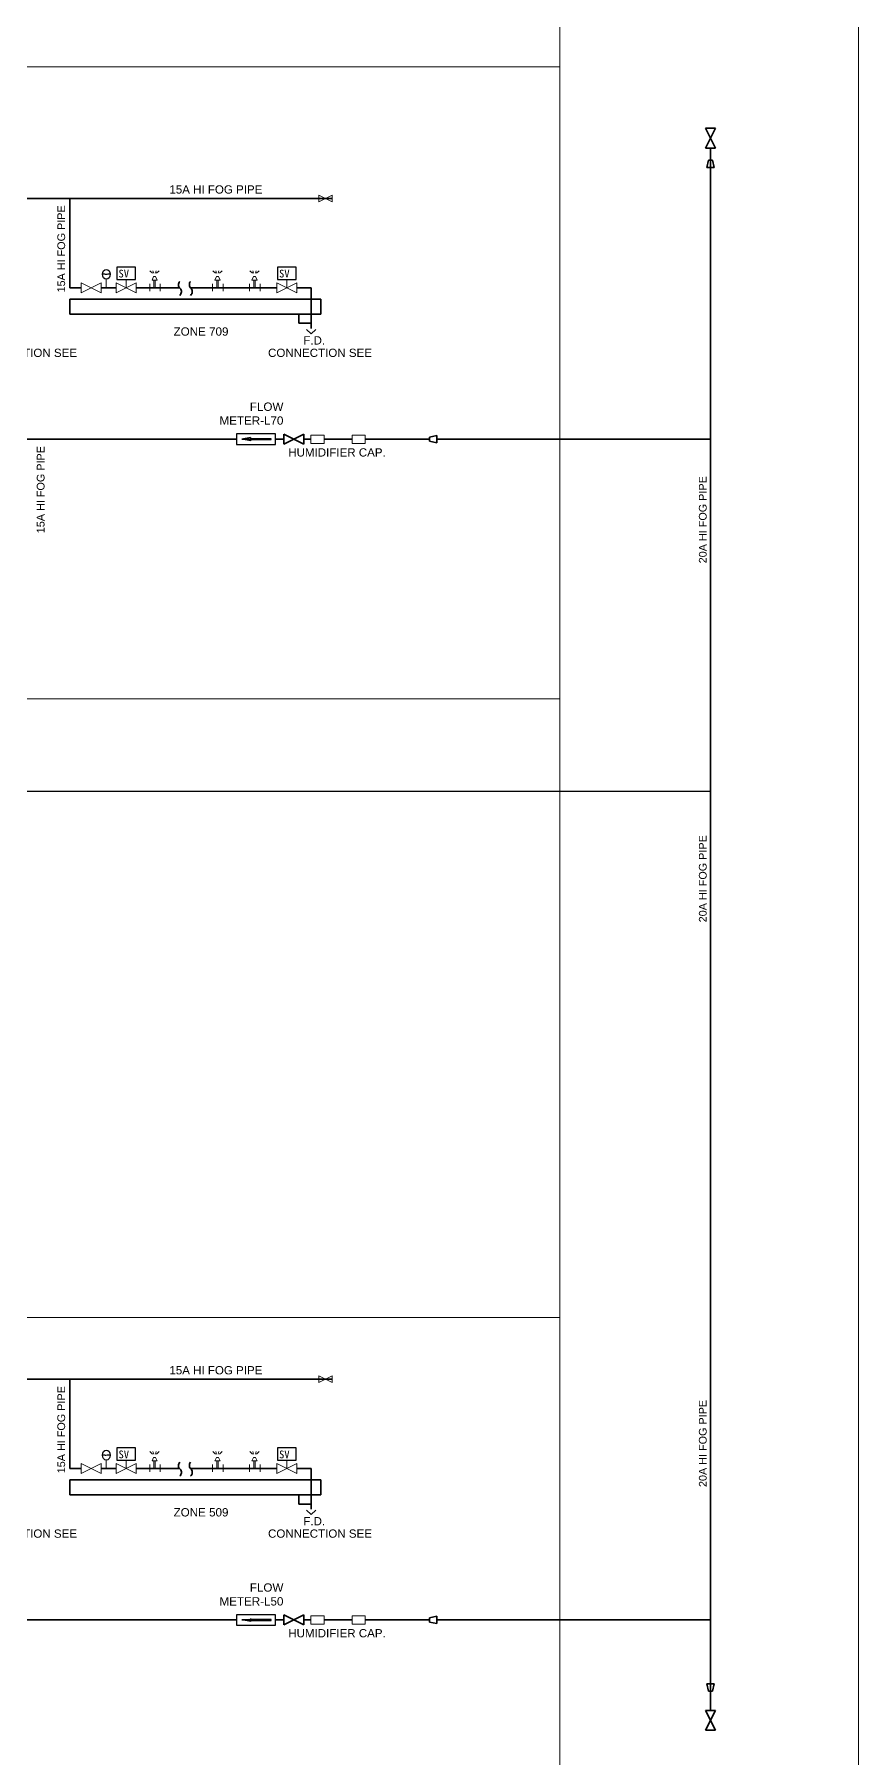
# Model space of a CAD drawing. Header units: millimetres. Extents: x 183 to 3972, y 193 to 1833.
# Drawn here: x 3723 to 3972, y 783 to 1305 of the extents above; entities that cross this region are included whole.
import ezdxf

# ---------------------------------------------------------------- set-up
doc = ezdxf.new("R2010")
doc.units = ezdxf.units.MM
for name, color, linetype in [('DETL-TXT', 7, 'Continuous'), ('M-CWTR-PIPE-S', 7, 'Continuous'), ('M-CWTR-TEXT', 7, 'Continuous'), ('M-CWTR-VAVE', 7, 'Continuous'), ('M-DETL-60', 7, 'Continuous'), ('M-EQPM-TXT', 7, 'Continuous'), ('M-PIPE-CHWS12', 7, 'Continuous')]:
    doc.layers.add(name, color=color, linetype=linetype)

# ---------------------------------------------------------------- blocks, each defined once
blk = doc.blocks.new('SE13')
at = {"layer": 'M-CWTR-PIPE-S', "color": 4, "linetype": 'Continuous', "lineweight": 35}
for p, q in [((353.04, 675.93), (352.54, 673.72)), ((354.25, 675.93), (353.04, 675.93)), ((354.75, 673.72), (354.25, 675.93)), ((352.54, 673.72), (354.75, 673.72))]:
    blk.add_line(p, q, dxfattribs=at)
blk = doc.blocks.new('SE12')
at = {"layer": 'M-CWTR-PIPE-S'}
blk.add_blockref('SE13', (0, 0), dxfattribs=at)
blk = doc.blocks.new('A$C16496DF1')
at = {"layer": 'M-CWTR-VAVE', "color": 2, "linetype": 'Continuous', "lineweight": 35}
for p, q in [((-4, 0), (-4, -2)), ((-4, 0), (0, -2)), ((0, 0), (-4, -2)), ((0, -2), (0, 0))]:
    blk.add_line(p, q, dxfattribs=at)
blk = doc.blocks.new('SE19')
at = {"layer": 'M-CWTR-PIPE-S', "color": 4, "linetype": 'Continuous', "lineweight": 35}
for p, q in [((353.04, 476.62), (352.54, 478.83)), ((352.54, 478.83), (354.75, 478.83)), ((354.75, 478.83), (354.25, 476.62)), ((354.25, 476.62), (353.04, 476.62))]:
    blk.add_line(p, q, dxfattribs=at)
blk = doc.blocks.new('SE18')
at = {"layer": 'M-CWTR-PIPE-S'}
blk.add_blockref('SE19', (0, 0), dxfattribs=at)
blk = doc.blocks.new('SE17')
at = {"layer": 'M-CWTR-PIPE-S', "color": 4, "linetype": 'Continuous', "lineweight": 35}
for p, q in [((355.99, 665.76), (355.99, 667.97)), ((355.99, 667.97), (358.2, 667.47)), ((358.2, 666.26), (355.99, 665.76)), ((358.2, 667.47), (358.2, 666.26))]:
    blk.add_line(p, q, dxfattribs=at)
blk = doc.blocks.new('SE16')
at = {"layer": 'M-CWTR-PIPE-S'}
blk.add_blockref('SE17', (0, 0), dxfattribs=at)

msp = doc.modelspace()

# ---------------------------------------------------------------- hatches: boundary and pattern name
h = msp.add_hatch(color=2)
h.dxf.hatch_style = 1
h.paths.add_polyline_path([(3785.33, 1182.51), (3794.23, 1182.51), (3794.23, 1182.41), (3788.04, 1182.41), (3788.04, 1182.05)])
h.paths.add_polyline_path([(3785.33, 1182.51), (3788.04, 1182.98), (3788.04, 1182.62), (3794.23, 1182.62), (3794.23, 1182.51)])
h = msp.add_hatch(color=2)
h.dxf.hatch_style = 1
h.paths.add_polyline_path([(3785.33, 825.06), (3794.23, 825.06), (3794.23, 824.95), (3788.04, 824.95), (3788.04, 824.59)])
h.paths.add_polyline_path([(3785.33, 825.06), (3788.04, 825.52), (3788.04, 825.16), (3794.23, 825.16), (3794.23, 825.06)])

# ---------------------------------------------------------------- linework, layer by layer
at = {"color": 4, "linetype": 'Continuous', "lineweight": 35}
for p, q in [((3733.3, 1224.92), (3733.3, 1220.39)), ((3733.3, 1224.92), (3809.23, 1224.92)), ((3809.23, 1220.39), (3809.23, 1224.92)), ((3733.3, 1220.39), (3809.23, 1220.39)), ((3802.65, 1217.61), (3802.65, 1220.39)), ((3806.39, 1217.61), (3802.65, 1217.61)), ((3733.3, 867.46), (3733.3, 862.93)), ((3733.3, 867.46), (3809.23, 867.46)), ((3809.23, 862.93), (3809.23, 867.46)), ((3733.3, 862.93), (3809.23, 862.93)), ((3802.65, 860.16), (3802.65, 862.93)), ((3806.39, 860.16), (3802.65, 860.16))]:
    msp.add_line(p, q, dxfattribs=at)
at = {"color": 4}
for p, q in [((3788.04, 1182.98), (3785.33, 1182.51)), ((3788.04, 1182.05), (3785.33, 1182.51)), ((3788.04, 1182.98), (3788.04, 1182.62)), ((3788.04, 1182.41), (3788.04, 1182.05)), ((3927.14, 1075.84), (3176.16, 1075.85)), ((3788.04, 824.59), (3785.33, 825.06)), ((3788.04, 825.52), (3788.04, 825.16)), ((3788.04, 824.95), (3788.04, 824.59))]:
    msp.add_line(p, q, dxfattribs=at)
at = {"color": 2}
for points in [[(3783.75, 1180.91), (3795.57, 1180.91), (3795.57, 1184.12), (3783.75, 1184.12)], [(3783.75, 823.45), (3795.57, 823.45), (3795.57, 826.66), (3783.75, 826.66)]]:
    msp.add_lwpolyline(points, close=True, dxfattribs=at)
for points in [[(3788.04, 1182.41), (3794.23, 1182.41), (3794.23, 1182.62), (3788.04, 1182.62)], [(3788.04, 824.95), (3794.23, 824.95), (3794.23, 825.16), (3788.04, 825.16)]]:
    msp.add_lwpolyline(points, dxfattribs=at)
at = {"layer": 'M-CWTR-TEXT', "color": 252, "linetype": 'Continuous', "lineweight": 35}
for p, q in [((3806.39, 1216.4), (3806.39, 1216.05)), ((3806.39, 858.94), (3806.39, 858.59))]:
    msp.add_line(p, q, dxfattribs=at)
at = {"layer": 'M-CWTR-VAVE', "color": 1, "lineweight": 0}
for p, q in [((3881.58, 1295.21), (3881.58, 1833)), ((3971.91, 1295.21), (3971.91, 1833)), ((2908.98, 1295.21), (3881.58, 1295.21)), ((3881.58, 1295.21), (2908.98, 1295.21)), ((3881.58, 576.09), (3881.58, 1295.21)), ((3971.91, 576.09), (3971.91, 1295.21)), ((2908.98, 1103.94), (3881.58, 1103.94)), ((2908.98, 916.58), (3881.58, 916.58))]:
    msp.add_line(p, q, dxfattribs=at)
at = {"layer": 'M-CWTR-VAVE', "color": 2, "lineweight": 0}
for p, q in [((3808.64, 1254.38), (3808.64, 1256.39)), ((3812.66, 1256.39), (3808.64, 1254.38)), ((3808.64, 1256.39), (3812.66, 1254.38)), ((3812.66, 1256.39), (3812.66, 1254.38)), ((3758.38, 1232.73), (3757.57, 1233.49)), ((3758.2, 1230.68), (3758.67, 1231.71)), ((3758.71, 1232.73), (3758.5, 1233.49)), ((3759.28, 1231.71), (3758.67, 1231.71)), ((3759.24, 1232.73), (3759.45, 1233.49)), ((3759.75, 1230.68), (3759.28, 1231.71)), ((3759.57, 1232.73), (3760.38, 1233.49)), ((3777.4, 1232.73), (3776.59, 1233.49)), ((3777.22, 1230.68), (3777.68, 1231.71)), ((3777.73, 1232.73), (3777.52, 1233.49)), ((3778.3, 1231.71), (3777.68, 1231.71)), ((3778.25, 1232.73), (3778.46, 1233.49)), ((3778.77, 1230.68), (3778.3, 1231.71)), ((3778.58, 1232.73), (3779.39, 1233.49)), ((3788.61, 1232.73), (3787.8, 1233.49)), ((3788.43, 1230.68), (3788.9, 1231.71)), ((3788.94, 1232.73), (3788.73, 1233.49)), ((3789.51, 1231.71), (3788.9, 1231.71)), ((3789.47, 1232.73), (3789.68, 1233.49)), ((3789.98, 1230.68), (3789.51, 1231.71)), ((3789.8, 1232.73), (3790.61, 1233.49)), ((3736.82, 1229.83), (3736.82, 1226.81)), ((3742.85, 1229.83), (3736.82, 1226.81)), ((3736.82, 1229.83), (3742.85, 1226.81)), ((3742.85, 1226.81), (3742.85, 1229.83)), ((3744.38, 1228.32), (3744.38, 1230.93)), ((3747.37, 1229.83), (3747.37, 1226.81)), ((3753.41, 1229.83), (3747.37, 1226.81)), ((3747.37, 1229.83), (3753.41, 1226.81)), ((3750.39, 1228.32), (3750.39, 1230.86)), ((3753.41, 1226.81), (3753.41, 1229.83)), ((3757.5, 1229.58), (3757.5, 1227.34)), ((3758.2, 1230.68), (3759.75, 1230.68)), ((3758.78, 1228.61), (3758.78, 1230.68)), ((3759.18, 1228.61), (3759.18, 1230.68)), ((3760.68, 1229.58), (3760.68, 1227.34)), ((3776.52, 1229.58), (3776.52, 1227.34)), ((3777.22, 1230.68), (3778.77, 1230.68)), ((3777.79, 1228.61), (3777.79, 1230.68)), ((3778.19, 1228.61), (3778.19, 1230.68)), ((3779.7, 1229.58), (3779.7, 1227.34)), ((3787.73, 1229.58), (3787.73, 1227.34)), ((3788.43, 1230.68), (3789.98, 1230.68)), ((3789.01, 1228.61), (3789.01, 1230.68)), ((3789.41, 1228.61), (3789.41, 1230.68)), ((3790.91, 1229.58), (3790.91, 1227.34)), ((3795.94, 1229.83), (3795.94, 1226.81)), ((3801.97, 1229.83), (3795.94, 1226.81)), ((3795.94, 1229.83), (3801.97, 1226.81)), ((3798.96, 1228.32), (3798.96, 1230.86)), ((3801.97, 1226.81), (3801.97, 1229.83)), ((3804.91, 1215.75), (3806.34, 1214.45)), ((3807.77, 1215.75), (3806.34, 1214.45)), ((3806.24, 1183.77), (3806.24, 1181.25)), ((3810.27, 1183.77), (3806.24, 1183.77)), ((3810.27, 1183.77), (3806.24, 1183.77)), ((3806.24, 1183.77), (3806.24, 1181.25)), ((3806.24, 1181.25), (3810.27, 1181.25)), ((3806.24, 1181.25), (3810.27, 1181.25)), ((3810.27, 1181.25), (3810.27, 1183.77)), ((3810.27, 1181.25), (3810.27, 1183.77)), ((3818.71, 1181.25), (3818.71, 1183.77)), ((3818.71, 1183.77), (3822.73, 1183.77)), ((3818.71, 1183.77), (3822.73, 1183.77)), ((3818.71, 1181.25), (3818.71, 1183.77)), ((3822.73, 1181.25), (3818.71, 1181.25)), ((3822.73, 1181.25), (3818.71, 1181.25)), ((3822.73, 1183.77), (3822.73, 1181.25)), ((3822.73, 1183.77), (3822.73, 1181.25)), ((3808.64, 896.92), (3808.64, 898.93)), ((3812.66, 898.93), (3808.64, 896.92)), ((3808.64, 898.93), (3812.66, 896.92)), ((3812.66, 898.93), (3812.66, 896.92)), ((3736.82, 872.38), (3736.82, 869.36)), ((3742.85, 872.38), (3736.82, 869.36)), ((3736.82, 872.38), (3742.85, 869.36)), ((3742.85, 869.36), (3742.85, 872.38)), ((3744.38, 870.87), (3744.38, 873.47)), ((3747.37, 872.38), (3747.37, 869.36)), ((3753.41, 872.38), (3747.37, 869.36)), ((3747.37, 872.38), (3753.41, 869.36)), ((3750.39, 870.87), (3750.39, 873.4)), ((3753.41, 869.36), (3753.41, 872.38)), ((3757.5, 872.13), (3757.5, 869.89)), ((3758.38, 875.28), (3757.57, 876.03)), ((3758.2, 873.23), (3758.67, 874.26)), ((3758.2, 873.23), (3759.75, 873.23)), ((3758.71, 875.28), (3758.5, 876.03)), ((3759.28, 874.26), (3758.67, 874.26)), ((3758.78, 871.15), (3758.78, 873.23)), ((3759.18, 871.15), (3759.18, 873.23)), ((3759.24, 875.28), (3759.45, 876.03)), ((3759.75, 873.23), (3759.28, 874.26)), ((3759.57, 875.28), (3760.38, 876.03)), ((3760.68, 872.13), (3760.68, 869.89)), ((3776.52, 872.13), (3776.52, 869.89)), ((3777.4, 875.28), (3776.59, 876.03)), ((3777.22, 873.23), (3777.68, 874.26)), ((3777.22, 873.23), (3778.77, 873.23)), ((3777.73, 875.28), (3777.52, 876.03)), ((3778.3, 874.26), (3777.68, 874.26)), ((3777.79, 871.15), (3777.79, 873.23)), ((3778.19, 871.15), (3778.19, 873.23)), ((3778.25, 875.28), (3778.46, 876.03)), ((3778.77, 873.23), (3778.3, 874.26)), ((3778.58, 875.28), (3779.39, 876.03)), ((3779.7, 872.13), (3779.7, 869.89)), ((3787.73, 872.13), (3787.73, 869.89)), ((3788.61, 875.28), (3787.8, 876.03)), ((3788.43, 873.23), (3788.9, 874.26)), ((3788.43, 873.23), (3789.98, 873.23)), ((3788.94, 875.28), (3788.73, 876.03)), ((3789.51, 874.26), (3788.9, 874.26)), ((3789.01, 871.15), (3789.01, 873.23)), ((3789.41, 871.15), (3789.41, 873.23)), ((3789.47, 875.28), (3789.68, 876.03)), ((3789.98, 873.23), (3789.51, 874.26)), ((3789.8, 875.28), (3790.61, 876.03)), ((3790.91, 872.13), (3790.91, 869.89)), ((3795.94, 872.38), (3795.94, 869.36)), ((3801.97, 872.38), (3795.94, 869.36)), ((3795.94, 872.38), (3801.97, 869.36)), ((3798.96, 870.87), (3798.96, 873.4)), ((3801.97, 869.36), (3801.97, 872.38)), ((3804.91, 858.29), (3806.34, 857)), ((3807.77, 858.29), (3806.34, 857)), ((3806.24, 826.32), (3806.24, 823.8)), ((3810.27, 826.32), (3806.24, 826.32)), ((3810.27, 826.32), (3806.24, 826.32)), ((3806.24, 826.32), (3806.24, 823.8)), ((3810.27, 823.8), (3810.27, 826.32)), ((3810.27, 823.8), (3810.27, 826.32)), ((3818.71, 823.8), (3818.71, 826.32)), ((3818.71, 826.32), (3822.73, 826.32)), ((3818.71, 826.32), (3822.73, 826.32)), ((3818.71, 823.8), (3818.71, 826.32)), ((3822.73, 826.32), (3822.73, 823.8)), ((3822.73, 826.32), (3822.73, 823.8)), ((3806.24, 823.8), (3810.27, 823.8)), ((3806.24, 823.8), (3810.27, 823.8)), ((3822.73, 823.8), (3818.71, 823.8)), ((3822.73, 823.8), (3818.71, 823.8))]:
    msp.add_line(p, q, dxfattribs=at)
at = {"layer": 'M-CWTR-VAVE', "color": 2}
for points in [[(3747.57, 1230.86), (3753.2, 1230.86), (3753.2, 1234.62), (3747.57, 1234.62)], [(3796.14, 1230.86), (3801.77, 1230.86), (3801.77, 1234.62), (3796.14, 1234.62)], [(3747.57, 873.4), (3753.2, 873.4), (3753.2, 877.17), (3747.57, 877.17)], [(3796.14, 873.4), (3801.77, 873.4), (3801.77, 877.17), (3796.14, 877.17)]]:
    msp.add_lwpolyline(points, close=True, dxfattribs=at)
for centre in [(3744.38, 1232.42), (3744.38, 874.96)]:
    msp.add_ellipse(centre, major_axis=(0, -1.49), ratio=0.800659, dxfattribs=at)
for points in [[(3743.19, 1232.42), (3743.67, 1232.65), (3744.32, 1232.24), (3744.99, 1232.66), (3745.39, 1232.49), (3745.58, 1232.42)], [(3743.19, 874.96), (3743.67, 875.19), (3744.32, 874.78), (3744.99, 875.21), (3745.39, 875.03), (3745.58, 874.96)]]:
    msp.add_open_spline(points, degree=3, dxfattribs=at)
at = {"layer": 'M-PIPE-CHWS12', "color": 4, "linetype": 'Continuous', "lineweight": 35}
for p, q in [((3927.14, 1270.61), (3927.14, 797.69)), ((3007.06, 1255.38), (3812.66, 1255.38)), ((3733.3, 1228.32), (3733.3, 1255.38)), ((3733.3, 1228.32), (3733.3, 1238.48)), ((3733.3, 1228.32), (3736.82, 1228.32)), ((3742.85, 1228.32), (3747.37, 1228.32)), ((3753.41, 1228.32), (3766.55, 1228.32)), ((3769.84, 1228.32), (3795.94, 1228.32)), ((3801.97, 1228.32), (3806.39, 1228.32)), ((3806.39, 1228.32), (3806.39, 1216.05)), ((3783.75, 1182.51), (3053.93, 1182.51)), ((3794.23, 1182.51), (3785.33, 1182.51)), ((3794.23, 1182.51), (3785.33, 1182.51)), ((3798.04, 1182.51), (3795.57, 1182.51)), ((3798.04, 1182.51), (3795.57, 1182.51)), ((3798.04, 1182.51), (3795.57, 1182.51)), ((3806.24, 1182.51), (3804.08, 1182.51)), ((3806.24, 1182.51), (3804.08, 1182.51)), ((3806.24, 1182.51), (3804.08, 1182.51)), ((3818.71, 1182.51), (3810.27, 1182.51)), ((3818.71, 1182.51), (3810.27, 1182.51)), ((3818.71, 1182.51), (3810.27, 1182.51)), ((3842.17, 1182.51), (3822.73, 1182.51)), ((3927.14, 1182.51), (3844.39, 1182.51)), ((3007.06, 897.93), (3812.66, 897.93)), ((3733.3, 870.87), (3733.3, 897.93)), ((3733.3, 870.87), (3733.3, 881.03)), ((3733.3, 870.87), (3736.82, 870.87)), ((3742.85, 870.87), (3747.37, 870.87)), ((3753.41, 870.87), (3766.55, 870.87)), ((3769.84, 870.87), (3795.94, 870.87)), ((3801.97, 870.87), (3806.39, 870.87)), ((3806.39, 870.87), (3806.39, 858.59)), ((3783.75, 825.06), (3044.1, 825.06)), ((3794.23, 825.06), (3785.33, 825.06)), ((3794.23, 825.06), (3785.33, 825.06)), ((3798.04, 825.06), (3795.57, 825.06)), ((3798.04, 825.06), (3795.57, 825.06)), ((3798.04, 825.06), (3795.57, 825.06)), ((3806.24, 825.06), (3804.08, 825.06)), ((3806.24, 825.06), (3804.08, 825.06)), ((3806.24, 825.06), (3804.08, 825.06)), ((3818.71, 825.06), (3810.27, 825.06)), ((3818.71, 825.06), (3810.27, 825.06)), ((3818.71, 825.06), (3810.27, 825.06)), ((3842.17, 825.06), (3822.73, 825.06)), ((3927.14, 825.06), (3844.39, 825.06))]:
    msp.add_line(p, q, dxfattribs=at)
at = {"layer": 'M-PIPE-CHWS12', "color": 252, "linetype": 'Continuous', "lineweight": 35}
for centre, start, end in [((3767.66, 1229.26), 137.9527, 230.1896), ((3765.64, 1227.17), 309.8104, 42.0473), ((3770.95, 1229.26), 137.9527, 230.1896), ((3768.93, 1227.17), 309.8104, 42.0473), ((3767.66, 871.81), 137.9527, 230.1896), ((3770.95, 871.81), 137.9527, 230.1896), ((3765.64, 869.72), 309.8104, 42.0473), ((3768.93, 869.72), 309.8104, 42.0473)]:
    msp.add_arc(centre, 1.46, start, end, dxfattribs=at)

# ---------------------------------------------------------------- block references
at = {"color": 7, "lineweight": 0, "yscale": 1.509223501321489, "zscale": 1.509223501321489}
for p, xscale, rotation in [((3928.65, 1270.61), 1.509223501321489, 270), ((3804.08, 1181), -1.509223501321489, 180), ((3804.08, 823.55), -1.509223501321489, 180), ((3928.65, 791.66), 1.509223501321489, 270)]:
    msp.add_blockref('A$C16496DF1', p, dxfattribs=dict(at, xscale=xscale, rotation=rotation))
at = {"xscale": 1.006149000880992, "yscale": 1.006149000880992, "zscale": 1.006149000880992}
for name, p in [('SE12', (3571.32, 586.9)), ('SE18', (3571.32, 323.99))]:
    msp.add_blockref(name, p, dxfattribs=at)
at = {"xscale": 1.006149000880992, "yscale": 1.006149000880992, "zscale": 1.006149000880992, "rotation": 180}
for p in [(4202.57, 1853.48), (4202.57, 1496.02)]:
    msp.add_blockref('SE16', p, dxfattribs=at)

# ---------------------------------------------------------------- texts
at = {"layer": 'DETL-TXT', "color": 7, "char_height": 2.5154}
for s, insert, width, attachment_point in [('{\\fArial|b0||i0||c0|p34;\\C251;\\H2.5;\\W1.;15A HI FOG PIPE}', (3763.45, 1256.82), 28.38, 7), ('{\\fArial|b0|i0|c0|p34;\\C251;ZONE 709}', (3764.73, 1213.81), 18.2018, 7), ('{\\fArial|b0|i0|c0|p34;\\C3;FLOW\\PMETER-L70}', (3797.95, 1186.86), 10.3349, 9), ('{\\fArial|b0||i0||c0|p34;\\C251;\\H2.5;\\W1.;15A HI FOG PIPE}', (3763.45, 899.37), 28.38, 7), ('{\\fArial|b0|i0|c0|p34;\\C251;ZONE 509}', (3764.73, 856.36), 17.8992, 7), ('{\\fArial|b0|i0|c0|p34;\\C3;FLOW\\PMETER-L50}', (3797.95, 829.4), 10.3349, 9)]:
    msp.add_mtext(s, dxfattribs=dict(at, insert=insert, width=width, attachment_point=attachment_point))
at = {"layer": 'DETL-TXT', "color": 7, "char_height": 2.5154, "width": 28.38, "rotation": 90}
for s, insert, attachment_point in [('{\\fArial|b0|i0|c0|p34;\\H0.93199x;\\C251;15A HI FOG PIPE}', (3731.95, 1226.91), 7), ('{\\fArial|b0|i0|c0|p34;\\H0.93199x;\\C251;15A HI FOG PIPE}', (3723.34, 1154.04), 1), ('{\\fArial|b0|i0|c0|p34;\\H0.93199x;\\C3;20A HI FOG PIPE}', (3926.01, 1144.93), 7), ('{\\fArial|b0|i0|c0|p34;\\H0.93199x;\\C3;20A HI FOG PIPE}', (3926.01, 1036.25), 7), ('{\\fArial|b0|i0|c0|p34;\\H0.93199x;\\C251;15A HI FOG PIPE}', (3731.95, 869.46), 7), ('{\\fArial|b0|i0|c0|p34;\\H0.93199x;\\C3;20A HI FOG PIPE}', (3926.01, 865.3), 7)]:
    msp.add_mtext(s, dxfattribs=dict(at, insert=insert, attachment_point=attachment_point))
at = {"layer": 'M-CWTR-VAVE'}
for s, insert, char_height, width, attachment_point in [('{\\fTxt|b0|i0|c0|p34;\\H0.93199x;\\C2;SV}', (3748.06, 1231.42), 2.5154, 2.3291, 7), ('{\\fTxt|b0|i0|c0|p34;\\H0.93199x;\\C2;SV}', (3796.63, 1231.42), 2.5154, 2.3291, 7), ('{\\fArial|b0||i0||c0|p34;\\C2;\\H2.5e-003;\\W1.;400A BV}', (3810.27, 1183.77), 0.00252, 0.014, 9), ('{\\fArial|b0||i0||c0|p34;\\C2;\\H2.5e-003;\\W1.;400A BV}', (3818.72, 1183.77), 0.00252, 0.014, 9), ('{\\fTxt|b0|i0|c0|p34;\\H0.93199x;\\C2;SV}', (3748.06, 873.97), 2.5154, 2.3291, 7), ('{\\fTxt|b0|i0|c0|p34;\\H0.93199x;\\C2;SV}', (3796.63, 873.97), 2.5154, 2.3291, 7), ('{\\fArial|b0||i0||c0|p34;\\C2;\\H2.5e-003;\\W1.;400A BV}', (3810.27, 826.32), 0.00252, 0.014, 9), ('{\\fArial|b0||i0||c0|p34;\\C2;\\H2.5e-003;\\W1.;400A BV}', (3818.72, 826.32), 0.00252, 0.014, 9)]:
    msp.add_mtext(s, dxfattribs=dict(at, insert=insert, char_height=char_height, width=width, attachment_point=attachment_point))
at = {"layer": 'M-DETL-60', "char_height": 2.5154, "width": 29.583, "attachment_point": 8}
for insert in [(3814.16, 1177.22), (3814.16, 819.77)]:
    msp.add_mtext('{\\fArial|b0||i0||c0|p34;\\C3;\\H2.5;\\W1.;HUMIDIFIER CAP.}', dxfattribs=dict(at, insert=insert))
at = {"layer": 'M-EQPM-TXT', "color": 7, "char_height": 2.5154, "attachment_point": 7}
for s, insert, width in [('{\\fArial|b0||i0||c0|p34;\\C251;\\H2.5;\\W1.;F.D.}', (3803.97, 1211.17), 6.6165), ('{\\fArial|b0||i0||c0|p34;\\C251;\\H2.5;\\W1.;CONNECTION SEE}', (3704.08, 1207.37), 31.6062), ('{\\fArial|b0||i0||c0|p34;\\C251;\\H2.5;\\W1.;CONNECTION SEE}', (3793.3, 1207.37), 31.6062), ('{\\fArial|b0||i0||c0|p34;\\C251;\\H2.5;\\W1.;F.D.}', (3803.97, 853.71), 6.6165), ('{\\fArial|b0||i0||c0|p34;\\C251;\\H2.5;\\W1.;CONNECTION SEE}', (3704.08, 849.92), 31.6062), ('{\\fArial|b0||i0||c0|p34;\\C251;\\H2.5;\\W1.;CONNECTION SEE}', (3793.3, 849.92), 31.6062)]:
    msp.add_mtext(s, dxfattribs=dict(at, insert=insert, width=width))

doc.saveas('drawing.dxf')
